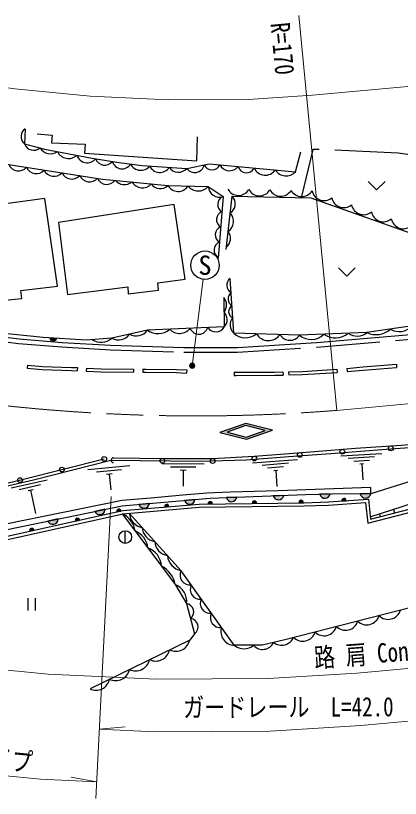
# Model space of a CAD drawing. Units: millimetres at full size, sheet at 1:1000; details may follow other scales. Extents: x 40000 to 680000, y 20000 to 380000.
# Drawn here: x 394336 to 430871, y 237879 to 312182 of the extents above; entities that cross this region are included whole.
import ezdxf
from ezdxf.enums import TextEntityAlignment as Align

# ---------------------------------------------------------------- set-up
doc = ezdxf.new("R2010")
doc.units = ezdxf.units.MM
doc.header["$LTSCALE"] = 1000
doc.linetypes.add('CHAIN', pattern=[18.5, 12, -1.5, 3.5, -1.5])
doc.linetypes.add('DASHED', pattern=[7.5, 6, -1.5])
for name, color, linetype, lineweight in [('M-BGD', 7, 'Continuous', 25), ('M-BMK', 2, 'CHAIN', 13), ('M-STR-HTXT', 7, 'Continuous', 13), ('M-STR-STRC', 7, 'Continuous', 25)]:
    doc.layers.add(name, color=color, linetype=linetype, lineweight=lineweight)
doc.styles.add('ＭＳ ゴシック', font='')
doc.styles.get('ＭＳ ゴシック').set_extended_font_data('MS Gothic')

msp = doc.modelspace()

# ---------------------------------------------------------------- hatches: boundary and pattern name
at = {"layer": 'M-BGD'}
for points in [[(397593, 281583), (398217, 281545, -0.84072)], [(424206, 266786, -0.82183), (423216, 266755)], [(428061, 266776, -0.82183), (427070, 266796)], [(411366, 266249, -0.82183), (410379, 266163)], [(412612, 265832, -0.4608), (412810, 266069, -0.4608), (413014, 265837)], [(415344, 266468, -0.82183), (414354, 266431)], [(416814, 265885, -0.4608), (417012, 266123, -0.4608), (417216, 265891)], [(419794, 266636, -0.82183), (418804, 266599)], [(421242, 265942, -0.4608), (421440, 266180, -0.4608), (421643, 265947)], [(425321, 266107, -0.4608), (425504, 266357, -0.4608), (425722, 266137)], [(402821, 265316, -0.82183), (401850, 265116)], [(403945, 265065, -0.4608), (404091, 265338, -0.4608), (404338, 265152)], [(407040, 265874, -0.82183), (406053, 265789)], [(408488, 265536, -0.4608), (408668, 265788, -0.4608), (408888, 265571)], [(398363, 264400, -0.82183), (397393, 264201)], [(400016, 264197, -0.4608), (400162, 264470, -0.4608), (400409, 264284)], [(395669, 263237, -0.4608), (395814, 263510, -0.4608), (396061, 263324)]]:
    msp.add_hatch(color=256, dxfattribs=at).paths.add_polyline_path(points)
at = {"layer": 'M-STR-HTXT'}
msp.add_hatch(color=256, dxfattribs=at).paths.add_polyline_path([(411325, 279067, -1), (410886, 278828, -0.41421), (410986, 279167, -0.41421)])
at = {"layer": 'M-STR-STRC'}
h = msp.add_hatch(color=256, dxfattribs=at)
h.paths.add_polyline_path([(416184, 273463), (413722, 272598), (416254, 271965), (418716, 272830)])
h.paths.add_polyline_path([(418021, 272798), (416244, 272165), (414417, 272630), (416193, 273263)], flags=16)

# ---------------------------------------------------------------- linework, layer by layer
at = {"layer": 'M-BGD'}
for p, q in [((398217, 281545), (397593, 281583)), ((395451, 279006), (395425, 278707)), ((400201, 278766), (400187, 278466)), ((401051, 278727), (401041, 278428)), ((425795, 278694), (425822, 278395)), ((430494, 279091), (430518, 278792)), ((405536, 278633), (405533, 278333)), ((406411, 278624), (406408, 278324)), ((410580, 278553), (410565, 278254)), ((415093, 278335), (415079, 278035)), ((419726, 278365), (419733, 278065)), ((420261, 278378), (420269, 278078)), ((424852, 278612), (424870, 278312)), ((425206, 270389), (429109, 270629)), ((416825, 269719), (421111, 270054)), ((428423, 270286), (425928, 270133)), ((427942, 269956), (426445, 269864)), ((405167, 269442), (401185, 269060)), ((404399, 269067), (402010, 268838)), ((412249, 269600), (408249, 269635)), ((411447, 269307), (409047, 269328)), ((410524, 269015), (409964, 269020)), ((410244, 269017), (410231, 267517)), ((420237, 269685), (417745, 269490)), ((419762, 269347), (418267, 269230)), ((419212, 269003), (418863, 268976)), ((419038, 268989), (419155, 267494)), ((427387, 269621), (427038, 269600)), ((427212, 269611), (427304, 268113)), ((403512, 268681), (402955, 268627)), ((403233, 268654), (403377, 267161)), ((397325, 268095), (393913, 267316)), ((396710, 267647), (394662, 267179)), ((395992, 267175), (395514, 267066)), ((395753, 267121), (396231, 264910)), ((424206, 266786), (423216, 266755)), ((428061, 266776), (427070, 266796)), ((411366, 266249), (410379, 266163)), ((415344, 266468), (414354, 266431)), ((419794, 266636), (418804, 266599)), ((425321, 266107), (425722, 266137)), ((402821, 265316), (401850, 265116)), ((407040, 265874), (406053, 265789)), ((408488, 265536), (408888, 265571)), ((412612, 265832), (413014, 265837)), ((416814, 265885), (417216, 265891)), ((421242, 265942), (421643, 265947)), ((430210, 265306), (430304, 264960)), ((403945, 265065), (404338, 265152)), ((428876, 264875), (428949, 264610)), ((398363, 264400), (397393, 264201)), ((400016, 264197), (400409, 264284)), ((395669, 263237), (396061, 263324)), ((404742, 262081), (404742, 263281)), ((395479, 256873), (395479, 255699)), ((396179, 256873), (396179, 255699))]:
    msp.add_line(p, q, dxfattribs=at)
for points in [[(395242, 301405), (395175, 300010), (397070, 299512), (401591, 298648), (404150, 298249), (406344, 297950), (410598, 297685), (412726, 298116), (420903, 297352), (421434, 299246)], [(396372, 300973), (397801, 300841), (397735, 300110), (400926, 299977), (400870, 299135), (411553, 298389), (411617, 300691)], [(385410, 292153), (387344, 295926), (393272, 298108), (402584, 296672), (408792, 296049), (412629, 295955), (414033, 295020), (413565, 289158)], [(427824, 296427), (428619, 295631), (429415, 296427)], [(414314, 289969), (414887, 295032), (422363, 294894), (436696, 289809), (437726, 289996)], [(424998, 288254), (425794, 287459), (426589, 288254)], [(441574, 285279), (437479, 283535), (427679, 282092), (421296, 281843), (415044, 282049), (414701, 287226)], [(414096, 285441), (414151, 282639), (406850, 282309), (403470, 281554), (401032, 281375), (396951, 281622), (392596, 282075), (388433, 282652), (384330, 283340), (384522, 285908), (384220, 286745)], [(384225, 283070), (389026, 282187), (394665, 281489), (398759, 281166), (403356, 280908), (410312, 280674), (415400, 280674), (422916, 281151), (431465, 281887), (436024, 282352), (442091, 282867)], [(395425, 278707), (396864, 278580), (399633, 278491), (400187, 278466)], [(395451, 279006), (396882, 278879), (399644, 278791), (400201, 278766)], [(401051, 278727), (402458, 278664), (405536, 278633)], [(425795, 278694), (427306, 278832), (430494, 279091)], [(425822, 278395), (427332, 278533), (430518, 278792)], [(401041, 278428), (402450, 278364), (405533, 278333)], [(406408, 278324), (406687, 278322), (409601, 278301), (410565, 278254)], [(406411, 278624), (406690, 278622), (409609, 278601), (410580, 278553)], [(415079, 278035), (415273, 278026), (418953, 278046), (419733, 278065)], [(415093, 278335), (415279, 278326), (418949, 278346), (419726, 278365)], [(420261, 278378), (421572, 278409), (424852, 278612)], [(420269, 278078), (421585, 278110), (424870, 278312)], [(403634, 270206), (408589, 270131), (413038, 270129), (416996, 270355), (419896, 270597), (422706, 270808), (426596, 271110), (430992, 271397), (435116, 271789), (439824, 272378), (445473, 273103)], [(444754, 272025), (428065, 266776), (428081, 267390), (419271, 267074), (414729, 266947), (412504, 266853), (410217, 266648), (407181, 266362), (404452, 266142), (398695, 264975), (393400, 263914)], [(388391, 266364), (396038, 268109), (403365, 269976), (411788, 269904), (416238, 270027), (420295, 270322), (424279, 270617), (429107, 270987), (433877, 271356)], [(428010, 264595), (433194, 266270), (441228, 268830), (447745, 270900), (449606, 270919), (455731, 269042), (456428, 268403), (461961, 269080), (473133, 270529), (478403, 271149), (480586, 271394), (482986, 271526), (485283, 271620), (487786, 271601), (490967, 271582), (493225, 271526), (496130, 271372), (499048, 271222), (506652, 270563)], [(377303, 263126), (385308, 262620), (393551, 262462), (404556, 264893), (411766, 265521), (421734, 265649), (424056, 265712), (427572, 265974), (427767, 263994), (450073, 269766), (454808, 267861), (455157, 267533)], [(377422, 263342), (385319, 262920), (393521, 262762), (404511, 265190), (411751, 265821), (421728, 265948), (424041, 266012), (427842, 266295), (428032, 264372), (450093, 270081), (454972, 268118), (455157, 267945)], [(378120, 264663), (382390, 265370), (387099, 266293), (395092, 268165), (402749, 270105)], [(453699, 268307), (450150, 265173), (446098, 260176), (432036, 256042), (419907, 252939), (417735, 252408), (415103, 252408), (410051, 259482), (405130, 264943)], [(377422, 263342), (377689, 263746), (384542, 263571), (393523, 263406), (404447, 265650), (412798, 266373), (421871, 266714), (425551, 266828), (428065, 266776)], [(404468, 264873), (406892, 261660), (409478, 258177), (410569, 256371), (411332, 253510), (410865, 252907), (401399, 248288)]]:
    msp.add_lwpolyline(points, dxfattribs=at)
at = {"layer": 'M-BGD', "linetype": 'DASHED'}
for points in [[(434076, 290739), (434967, 295836), (434536, 297252), (433562, 298393), (432710, 298818), (430656, 299138), (422571, 299489), (421473, 295005)], [(384108, 282644), (388960, 281752), (394621, 281051), (398729, 280727), (403337, 280468), (410305, 280234), (415414, 280234), (422949, 280713), (431506, 281449), (436064, 281914), (442139, 282528)]]:
    msp.add_lwpolyline(points, dxfattribs=at)
at = {"layer": 'M-BGD'}
for points in [[(387250, 293486), (388226, 285307), (392656, 285795), (392693, 285120), (394908, 285345), (394833, 286095), (398324, 286508), (397123, 294836)], [(398399, 292548), (399259, 285705), (404990, 286451), (405014, 285777), (407904, 286114), (407855, 286812), (410432, 287173), (409397, 294249)]]:
    msp.add_lwpolyline(points, close=True, dxfattribs=at)
for centre, radius in [((429966, 271104), 225), ((421318, 270478), 225), ((425360, 270788), 225), ((402749, 270105), 225), ((408280, 269910), 225), ((413038, 269904), 225), ((417009, 270131), 225), ((398724, 269085), 225), ((394755, 268086), 225), ((404742, 262681), 600)]:
    msp.add_circle(centre, radius, dxfattribs=at)
for centre, radius, start, end in [((395741, 300703), 895, 123.76621, 230.77809), ((396049, 300330), 930, 200.11839, 310.41027), ((397638, 300236), 1162, 211.92888, 304.42153), ((399369, 299827), 1206, 207.10933, 311.25646), ((401130, 299228), 1013, 197.66344, 321.43885), ((394616, 298453), 1011, 203.92425, 318.53988), ((402796, 298928), 936, 200.78033, 321.51349), ((404437, 298570), 936, 193.82944, 329.85754), ((406219, 298584), 1086, 206.49797, 321.28999), ((411346, 298188), 901, 213.98755, 348.96391), ((412979, 298363), 826, 204.84654, 335.65969), ((414646, 298477), 1021, 206.44871, 322.87444), ((396297, 298194), 1011, 203.92425, 318.53988), ((397979, 297935), 1011, 203.92425, 318.53988), ((399660, 297676), 1011, 203.92425, 318.53988), ((408026, 298345), 1056, 204.59499, 328.25634), ((409802, 298384), 1060, 214.1456, 318.70573), ((416251, 298083), 822, 195.67473, 333.64842), ((418046, 298200), 1164, 204.48706, 324.83609), ((420020, 298187), 1215, 212.72949, 316.59366), ((401341, 297416), 1011, 203.92425, 318.53988), ((402997, 297145), 983, 203.91025, 322.86187), ((404665, 297293), 1153, 219.99587, 308.53231), ((406372, 297006), 1164, 211.86348, 316.66469), ((408072, 296795), 1037, 214.56171, 313.96647), ((409766, 296626), 1132, 210.6371, 326.57009), ((411690, 296809), 1269, 219.48334, 317.72385), ((413674, 296002), 1046, 182.55734, 290.09215), ((414332, 294268), 808, 111.66887, 239.20242), ((415496, 296276), 1160, 209.42523, 328.45485), ((414198, 294309), 999, 300.69804, 46.38989), ((417495, 296239), 1160, 209.42523, 328.45485), ((419495, 296202), 1160, 209.42523, 328.45485), ((421495, 296165), 1160, 209.42523, 328.45485), ((423611, 295768), 1147, 190.56265, 310.3727), ((425493, 295115), 1160, 190.95287, 309.98249), ((414216, 292823), 808, 111.66887, 239.20242), ((427378, 294446), 1160, 190.95287, 309.98249), ((429263, 293778), 1160, 190.95287, 309.98249), ((413901, 292657), 1131, 302.60286, 44.48508), ((431148, 293109), 1160, 190.95287, 309.98249), ((414101, 291377), 808, 111.66887, 239.20242), ((413626, 291031), 1112, 309.78953, 37.29841), ((413985, 289931), 808, 111.66887, 239.20242), ((415176, 286588), 795, 126.68446, 240.90758), ((413274, 284724), 1091, 321.16378, 41.08406), ((415294, 285296), 782, 130.17794, 237.4141), ((415205, 284088), 642, 121.18865, 246.40338), ((413418, 283326), 1005, 316.91623, 45.33162), ((415726, 282823), 1031, 138.95811, 228.63392), ((407844, 283769), 1766, 235.74228, 309.43681), ((409899, 283345), 1324, 225.20093, 319.97816), ((411734, 282828), 886, 202.17583, 343.00326), ((413349, 283087), 927, 214.0465, 329.95473), ((428546, 283997), 2093, 245.52332, 311.23561), ((430770, 283805), 1620, 238.59122, 318.16772), ((404101, 282700), 1308, 241.16498, 324.02693), ((405790, 283083), 1312, 241.3185, 323.8734), ((416163, 283223), 1622, 226.3661, 309.85964), ((418348, 282676), 1341, 211.34922, 324.87652), ((420389, 282453), 1092, 210.15152, 326.07422), ((422397, 283145), 1705, 229.75485, 314.7065), ((424707, 283571), 1979, 235.88438, 308.57697), ((426765, 283210), 1444, 235.20147, 309.25988), ((397908, 281619), 318, 186.42484, 346.64257), ((402451, 282721), 1549, 237.29262, 311.11313), ((403631, 269981), 225, 89.12716, 269.12716), ((423708, 266869), 505, 192.93972, 350.59791), ((427567, 266884), 505, 189.98684, 347.64503), ((410864, 266303), 505, 196.11953, 353.77772), ((412813, 265866), 203, 351.77326, 189.69665), ((414845, 266548), 505, 193.32503, 350.98322), ((417015, 265920), 203, 351.77326, 189.69665), ((419295, 266715), 505, 193.32503, 350.98322), ((421442, 265977), 203, 351.77326, 189.69665), ((425519, 266154), 203, 355.30735, 193.23074), ((402316, 265312), 505, 202.77512, 0.43331), ((404135, 265139), 203, 3.49399, 201.41737), ((406538, 265929), 505, 196.11953, 353.77772), ((408686, 265585), 203, 356.01605, 193.93944), ((403664, 263006), 2033, 7.36152, 66.70347), ((406573, 265029), 1446, 183.43806, 260.62257), ((397858, 264397), 505, 202.77512, 0.43331), ((400206, 264271), 203, 3.49399, 201.41737), ((395858, 263311), 203, 3.49399, 201.41737), ((404915, 261429), 1990, 6.66712, 67.39786), ((407781, 263690), 1446, 183.43806, 260.62257), ((406199, 259795), 1990, 3.5623, 69.61773), ((408988, 262350), 1446, 183.43806, 260.62257), ((410386, 261089), 1641, 185.81059, 258.25005), ((407172, 257815), 2334, 8.89995, 64.28007), ((410884, 259062), 932, 153.21298, 277.85238), ((408875, 256580), 1707, 352.98431, 69.29506), ((411843, 257718), 932, 153.21298, 277.85238), ((410435, 255569), 813, 309.37605, 80.4854), ((412803, 256375), 932, 153.21298, 277.85238), ((429706, 256079), 1212, 224.74412, 343.95542), ((410870, 254153), 792, 305.69908, 84.16237), ((413763, 255031), 932, 153.21298, 277.85238), ((427681, 255561), 1212, 224.74412, 343.95542), ((423630, 254525), 1212, 224.74412, 343.95542), ((425656, 255043), 1212, 224.74412, 343.95542), ((415143, 253719), 1311, 162.78679, 268.27857), ((421605, 254007), 1212, 224.74412, 343.95542), ((409548, 253188), 1347, 244.09157, 347.93148), ((417795, 253143), 1128, 220.65816, 335.40921), ((419587, 253697), 1278, 233.14963, 334.85746), ((407643, 252259), 1347, 244.09157, 347.93148), ((416022, 253520), 1442, 230.44215, 309.55785), ((405737, 251329), 1347, 244.09157, 347.93148), ((403831, 250399), 1347, 244.09157, 347.93148), ((401988, 249420), 1276, 242.54387, 349.47918)]:
    msp.add_arc(centre, radius, start, end, dxfattribs=at)
at = {"layer": 'M-BMK'}
msp.add_lwpolyline([(424823, 274706), (464011, 278289), (472691, 279080)], dxfattribs=at)
msp.add_arc((411502, 444183), 170000, 250.10041, 274.49439, dxfattribs=at)
at = {"layer": 'M-STR-HTXT'}
for p, q in [((424823, 274706), (421219, 312182)), ((411105, 278948), (412146, 287151)), ((403392, 266536), (401950, 237879)), ((402280, 244440), (404725, 244664)), ((402029, 239446), (399617, 239905))]:
    msp.add_line(p, q, dxfattribs=at)
for points in [[(387821, 306160), (394265, 305244), (401411, 304552), (408840, 304193), (416432, 304236), (422513, 304620), (447572, 306909), (461282, 308165), (470243, 308981), (476874, 309463), (482056, 309607), (489226, 309420), (497016, 308888), (505184, 307881), (513473, 306426), (519125, 305068), (524109, 303688)], [(375988, 252367), (377230, 252112), (387744, 250619), (397427, 249681), (407667, 249185), (418324, 249246), (426748, 249778), (447866, 251707)], [(402272, 244440), (407560, 244184), (418496, 244247), (427133, 244792), (448351, 246730)], [(373965, 242574), (375518, 242255), (386558, 240687), (396703, 239704), (402029, 239446)]]:
    msp.add_lwpolyline(points, dxfattribs=at)
msp.add_circle((411105, 278948), 250, dxfattribs=at)
at = {"layer": 'M-STR-STRC'}
for points in [[(416254, 271965), (418716, 272830), (416184, 273463), (413722, 272598)], [(416244, 272165), (418021, 272798), (416193, 273263), (414417, 272630)]]:
    msp.add_lwpolyline(points, close=True, dxfattribs=at)
msp.add_circle((412316, 288491), 1350, dxfattribs=at)

# ---------------------------------------------------------------- texts
at = {"layer": 'M-STR-HTXT', "style": 'ＭＳ ゴシック', "width": 0.8}
msp.add_text('R=170', height=1833, rotation=275.533, dxfattribs=at).set_placement((417989, 311392), align=Align.BOTTOM_LEFT)
for s, rotation, p in [('路 肩 Con\u3000L=69.0', 4.31, (431247, 250376)), ('ガードレール\u3000L=42.0', 0.219, (420241, 245080)), ('ガードパイプ', 354.47, (389820, 240404))]:
    msp.add_text(s, height=1833, rotation=rotation, dxfattribs=at).set_placement(p, align=Align.BOTTOM_CENTER)
at = {"layer": 'M-STR-STRC', "style": 'ＭＳ ゴシック'}
msp.add_text('S', height=1833, dxfattribs=at).set_placement((412316, 288491), align=Align.MIDDLE_CENTER)

doc.saveas('drawing.dxf')
